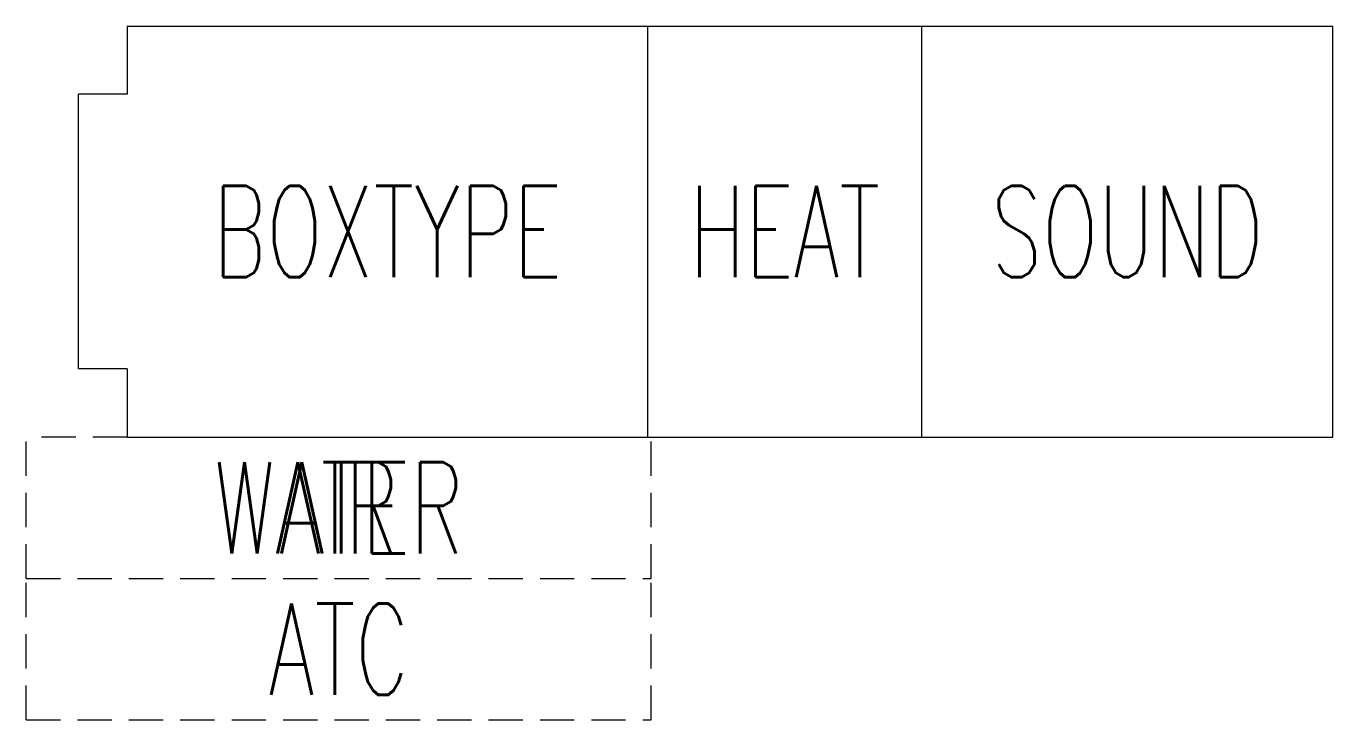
# Model space of a CAD drawing. Extents: x -5 to 110, y -43 to 18.
import ezdxf
from ezdxf.enums import TextEntityAlignment as Align

# ---------------------------------------------------------------- set-up
doc = ezdxf.new("R2010")
doc.units = 0
doc.header["$LTSCALE"] = 48
doc.header["$MEASUREMENT"] = 0
doc.linetypes.add('HIDDEN4', pattern=[0.09375, 0.0625, -0.03125])
doc.layers.get('0').update_dxf_attribs({"linetype": 'CONTINUOUS'})
for name, color, linetype in [('M-BLKA', 4, 'CONTINUOUS'), ('M-TRBX-AIRT', 4, 'CONTINUOUS'), ('M-TRBX-WTRT', 4, 'CONTINUOUS')]:
    doc.layers.add(name, color=color, linetype=linetype)
doc.styles.add('BRA-NRW1', font='romans.shx', dxfattribs={"width": 0.65, "height": 8})

msp = doc.modelspace()

# ---------------------------------------------------------------- linework, layer by layer
for p, q in [((4.26, 17.99), (9.16, 17.99)), ((4.26, 17.99), (4.26, 12.02)), ((9.16, 17.99), (109.84, 17.99)), ((49.84, -18.01), (49.84, 17.99)), ((73.84, -18.01), (73.84, 17.99)), ((109.84, -18.01), (109.84, 17.99)), ((0, -12.02), (0, 12.02)), ((4.26, 12.02), (0, 12.02)), ((4.26, -12.02), (0, -12.02)), ((4.26, -12.02), (4.26, -18.01)), ((4.26, -18.01), (109.84, -18.01))]:
    msp.add_line(p, q)
at = {"color": 11, "linetype": 'HIDDEN4'}
for p, q in [((4.26, -18.01), (-4.59, -18.01)), ((-4.59, -30.39), (-4.59, -18.01)), ((50.15, -30.39), (50.15, -18.01)), ((-4.59, -30.39), (50.15, -30.39)), ((-4.59, -42.77), (-4.59, -30.39)), ((50.15, -42.77), (50.15, -30.39)), ((-4.59, -42.77), (50.15, -42.77))]:
    msp.add_line(p, q, dxfattribs=at)

# ---------------------------------------------------------------- texts
at = {"layer": 'M-BLKA', "style": 'BRA-NRW1', "width": 0.65}
for tag, text, p in [('BOXTYPE', 'SV-5-XX', (27.05, -0.01)), ('HEAT', 'RC-5', (61.84, -0.01)), ('SOUND', 'SDA-5', (91.84, -0.01)), ('ATC', '-', (22.78, -36.58))]:
    msp.add_attdef(tag, text=text, height=8, dxfattribs=at).set_placement(p, align=Align.MIDDLE_CENTER)
at = {"layer": 'M-TRBX-AIRT', "style": 'BRA-NRW1', "width": 0.65}
msp.add_attdef('AIR', text='-', height=8, dxfattribs=at).set_placement((22.78, -24.2), align=Align.MIDDLE_CENTER)
at = {"layer": 'M-TRBX-WTRT', "style": 'BRA-NRW1', "width": 0.65}
msp.add_attdef('WATER', text='-', height=8, dxfattribs=at).set_placement((22.78, -24.2), align=Align.MIDDLE_CENTER)

doc.saveas('drawing.dxf')
